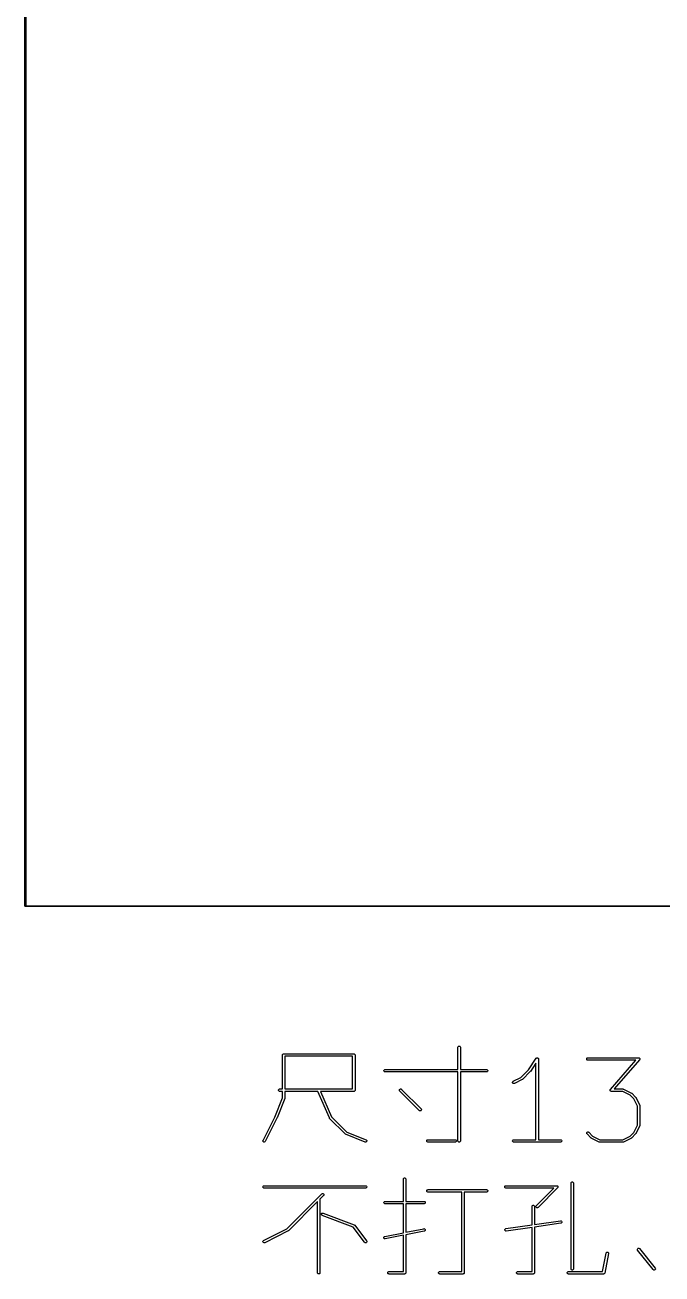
# Model space of a CAD drawing. Extents: x 24 to 204, y -176 to -24.
# Drawn here: x 24 to 62.9, y -176.5 to -100.2 of the extents above; entities that cross this region are included whole.
import ezdxf

# ---------------------------------------------------------------- set-up
doc = ezdxf.new("R2010")
doc.units = 0
doc.layers.add('BLACK', color=7, linetype='CONTINUOUS')

msp = doc.modelspace()

# ---------------------------------------------------------------- linework, layer by layer
at = {"layer": 'BLACK', "linetype": 'CONTINUOUS'}
for p, q in [((23.975, -154), (23.975, -24)), ((24.025, -24.025), (24.025, -153.975)), ((23.976903, -154.009567), (23.975, -154)), ((24.025, -153.975), (203.975, -153.975)), ((23.990433, -154.023097), (23.976903, -154.009567)), ((24, -154.025), (23.990433, -154.023097)), ((204, -154.025), (24, -154.025)), ((39.69035, -163.09248), (39.691791, -163.077848)), ((39.69035, -165.160337), (39.69035, -163.09248)), ((39.691791, -163.077848), (39.70299, -163.050812)), ((39.70299, -163.050812), (39.723682, -163.03012)), ((39.723682, -163.03012), (39.750718, -163.018921)), ((39.750718, -163.018921), (39.76535, -163.01748)), ((39.76535, -163.01748), (44.051064, -163.01748)), ((44.051064, -163.01748), (44.065696, -163.018921)), ((44.065696, -163.018921), (44.092732, -163.03012)), ((44.092732, -163.03012), (44.113424, -163.050812)), ((44.113424, -163.050812), (44.124623, -163.077848)), ((44.124623, -163.077848), (44.126064, -163.09248)), ((44.126064, -163.09248), (44.126064, -165.235337)), ((50.404636, -162.616289), (50.406077, -162.601657)), ((50.404636, -163.96986), (50.404636, -162.616289)), ((50.406077, -162.601657), (50.417276, -162.574621)), ((50.417276, -162.574621), (50.437968, -162.553929)), ((50.437968, -162.553929), (50.465004, -162.54273)), ((50.465004, -162.54273), (50.494268, -162.54273)), ((50.494268, -162.54273), (50.521304, -162.553929)), ((50.521304, -162.553929), (50.541996, -162.574621)), ((50.541996, -162.574621), (50.553195, -162.601657)), ((50.553195, -162.601657), (50.554636, -162.616289)), ((50.554636, -162.616289), (50.554636, -163.96986)), ((43.976064, -163.16748), (39.84035, -163.16748)), ((39.84035, -163.16748), (39.84035, -165.160337)), ((43.976064, -165.160337), (43.976064, -163.16748)), ((54.707063, -163.997079), (55.179136, -163.288973)), ((55.16654, -163.578283), (54.827753, -164.086463)), ((55.16654, -168.255575), (55.16654, -163.578283)), ((55.179136, -163.288973), (55.179169, -163.288931)), ((55.179169, -163.288931), (55.17918, -163.288907)), ((55.17918, -163.288907), (55.179235, -163.288851)), ((55.179235, -163.288851), (55.188451, -163.277597)), ((55.188451, -163.277597), (55.194623, -163.273463)), ((55.194623, -163.273463), (55.199872, -163.268215)), ((55.199872, -163.268215), (55.206661, -163.265402)), ((55.206661, -163.265402), (55.212767, -163.261314)), ((55.212767, -163.261314), (55.220047, -163.259857)), ((55.220047, -163.259857), (55.226908, -163.257016)), ((55.226908, -163.257016), (55.234256, -163.257016)), ((55.234256, -163.257016), (55.241461, -163.255575)), ((55.241461, -163.255575), (55.248745, -163.257016)), ((55.248745, -163.257016), (55.256172, -163.257016)), ((55.256172, -163.257016), (55.26296, -163.259828)), ((55.26296, -163.259828), (55.270169, -163.261254)), ((55.270169, -163.261254), (55.276347, -163.265373)), ((55.276347, -163.265373), (55.283208, -163.268215)), ((55.283208, -163.268215), (55.288403, -163.27341)), ((55.288403, -163.27341), (55.294518, -163.277487)), ((55.294518, -163.277487), (55.298649, -163.283656)), ((55.298649, -163.283656), (55.3039, -163.288907)), ((55.3039, -163.288907), (55.306712, -163.295696)), ((55.306712, -163.295696), (55.310801, -163.301802)), ((55.310801, -163.301802), (55.312257, -163.309082)), ((55.312257, -163.309082), (55.315099, -163.315943)), ((55.315099, -163.315943), (55.316524, -163.330421)), ((55.316524, -163.330421), (55.31654, -163.330497)), ((55.31654, -163.330497), (55.316534, -163.330522)), ((55.316534, -163.330522), (55.31654, -163.330575)), ((55.31654, -163.330575), (55.31654, -168.255575)), ((58.263219, -163.315943), (58.274418, -163.288907)), ((58.263219, -163.345207), (58.263219, -163.315943)), ((58.274418, -163.372243), (58.263219, -163.345207)), ((58.274418, -163.288907), (58.29511, -163.268215)), ((58.29511, -163.392935), (58.274418, -163.372243)), ((58.29511, -163.268215), (58.322146, -163.257016)), ((58.322146, -163.404134), (58.29511, -163.392935)), ((58.322146, -163.257016), (58.336778, -163.255575)), ((58.336778, -163.405575), (58.322146, -163.404134)), ((58.336778, -163.255575), (61.432016, -163.255575)), ((61.266734, -163.405575), (58.336778, -163.405575)), ((59.708907, -165.185949), (61.266734, -163.405575)), ((61.488459, -163.379963), (59.930632, -165.160337)), ((61.432016, -163.255575), (61.439754, -163.256337)), ((61.439754, -163.256337), (61.441722, -163.256206)), ((61.441722, -163.256206), (61.443077, -163.256664)), ((61.443077, -163.256664), (61.446648, -163.257016)), ((61.446648, -163.257016), (61.457905, -163.261679)), ((61.457905, -163.261679), (61.469443, -163.265581)), ((61.469443, -163.265581), (61.471347, -163.267246)), ((61.471347, -163.267246), (61.473684, -163.268215)), ((61.473684, -163.268215), (61.482294, -163.276825)), ((61.482294, -163.276825), (61.491467, -163.284851)), ((61.49298, -163.373638), (61.488459, -163.379963)), ((61.491467, -163.284851), (61.492589, -163.28712)), ((61.492589, -163.28712), (61.494376, -163.288907)), ((61.494376, -163.372243), (61.49298, -163.373638)), ((61.494376, -163.288907), (61.499036, -163.300157)), ((61.494924, -163.370919), (61.494376, -163.372243)), ((61.49701, -163.368002), (61.494924, -163.370919)), ((61.500911, -163.356464), (61.49701, -163.368002)), ((61.499036, -163.300157), (61.504439, -163.311083)), ((61.505575, -163.345207), (61.500911, -163.356464)), ((61.504439, -163.311083), (61.504607, -163.313606)), ((61.504607, -163.313606), (61.505575, -163.315943)), ((61.505575, -163.315943), (61.505575, -163.328127)), ((61.505575, -163.328127), (61.506385, -163.340281)), ((61.506385, -163.340281), (61.505575, -163.342676)), ((61.505575, -163.342676), (61.505575, -163.345207)), ((45.882267, -164.030228), (45.893466, -164.003192)), ((45.882267, -164.059492), (45.882267, -164.030228)), ((45.893466, -164.086528), (45.882267, -164.059492)), ((45.893466, -164.003192), (45.914158, -163.9825)), ((45.914158, -164.10722), (45.893466, -164.086528)), ((45.914158, -163.9825), (45.941194, -163.971301)), ((45.941194, -164.118419), (45.914158, -164.10722)), ((45.941194, -163.971301), (45.955826, -163.96986)), ((45.955826, -164.11986), (45.941194, -164.118419)), ((45.955826, -163.96986), (50.404636, -163.96986)), ((50.404636, -164.11986), (45.955826, -164.11986)), ((50.404636, -168.330575), (50.404636, -164.11986)), ((50.554636, -163.96986), (52.146302, -163.96986)), ((52.146302, -164.11986), (50.554636, -164.11986)), ((50.554636, -164.11986), (50.554636, -168.330575)), ((52.146302, -163.96986), (52.160934, -163.971301)), ((52.160934, -164.118419), (52.146302, -164.11986)), ((52.160934, -163.971301), (52.18797, -163.9825)), ((52.18797, -164.10722), (52.160934, -164.118419)), ((52.18797, -163.9825), (52.208662, -164.003192)), ((52.208662, -164.086528), (52.18797, -164.10722)), ((52.208662, -164.003192), (52.219861, -164.030228)), ((52.219861, -164.059492), (52.208662, -164.086528)), ((52.219861, -164.030228), (52.219861, -164.059492)), ((53.779427, -164.692064), (54.244731, -164.459411)), ((54.3227, -164.588133), (53.846509, -164.826228)), ((54.244731, -164.459411), (54.707063, -163.997079)), ((54.328997, -164.584168), (54.3227, -164.588133)), ((54.330827, -164.583411), (54.328997, -164.584168)), ((54.332886, -164.58172), (54.330827, -164.583411)), ((54.335142, -164.580301), (54.332886, -164.58172)), ((54.336439, -164.578804), (54.335142, -164.580301)), ((54.342192, -164.574084), (54.336439, -164.578804)), ((54.818382, -164.097893), (54.342192, -164.574084)), ((54.818415, -164.097852), (54.818382, -164.097893)), ((54.818437, -164.097838), (54.818415, -164.097852)), ((54.82322, -164.091996), (54.818437, -164.097838)), ((54.827709, -164.086528), (54.82322, -164.091996)), ((54.827718, -164.086505), (54.827709, -164.086528)), ((54.827753, -164.086463), (54.827718, -164.086505)), ((39.453696, -165.220705), (39.464895, -165.193669)), ((39.453696, -165.249969), (39.453696, -165.220705)), ((39.464895, -165.277005), (39.453696, -165.249969)), ((39.464895, -165.193669), (39.485587, -165.172977)), ((39.485587, -165.297697), (39.464895, -165.277005)), ((39.485587, -165.172977), (39.512623, -165.161778)), ((39.512623, -165.308896), (39.485587, -165.297697)), ((39.512623, -165.161778), (39.527255, -165.160337)), ((39.527255, -165.310337), (39.512623, -165.308896)), ((39.527255, -165.160337), (39.69035, -165.160337)), ((39.69035, -165.310337), (39.527255, -165.310337)), ((39.69035, -165.697082), (39.69035, -165.310337)), ((39.84035, -165.160337), (43.976064, -165.160337)), ((41.858752, -165.310337), (39.84035, -165.310337)), ((39.84035, -165.310337), (39.84035, -165.711527)), ((42.553557, -166.931547), (41.858752, -165.310337)), ((44.051064, -165.310337), (42.021948, -165.310337)), ((42.021948, -165.310337), (42.685739, -166.859183)), ((44.065696, -165.308896), (44.051064, -165.310337)), ((44.092732, -165.297697), (44.065696, -165.308896)), ((44.113424, -165.277005), (44.092732, -165.297697)), ((44.124623, -165.249969), (44.113424, -165.277005)), ((44.126064, -165.235337), (44.124623, -165.249968)), ((44.124623, -165.249968), (44.124623, -165.249969)), ((46.834648, -165.220706), (46.845847, -165.193669)), ((46.834648, -165.249968), (46.834648, -165.220706)), ((46.845847, -165.277005), (46.834648, -165.249968)), ((46.845847, -165.193669), (46.866539, -165.172977)), ((46.855174, -165.28837), (46.845847, -165.277005)), ((48.04565, -166.478846), (46.855174, -165.28837)), ((46.866539, -165.172977), (46.893576, -165.161778)), ((46.893576, -165.161778), (46.922838, -165.161778)), ((46.922838, -165.161778), (46.949875, -165.172977)), ((46.949875, -165.172977), (46.96124, -165.182304)), ((46.96124, -165.182304), (48.151716, -166.37278)), ((53.738557, -164.749765), (53.747811, -164.722004)), ((53.740631, -164.778955), (53.738557, -164.749765)), ((53.753718, -164.80513), (53.740631, -164.778955)), ((53.747811, -164.722004), (53.766984, -164.699896)), ((53.775826, -164.824303), (53.753718, -164.80513)), ((53.766984, -164.699896), (53.779427, -164.692064)), ((53.803587, -164.833557), (53.775826, -164.824303)), ((53.832777, -164.831483), (53.803587, -164.833557)), ((53.846509, -164.826228), (53.832777, -164.831483)), ((59.690981, -165.225631), (59.691791, -165.223235)), ((59.691791, -165.237784), (59.690981, -165.225631)), ((59.691791, -165.220705), (59.696454, -165.209447)), ((59.691791, -165.223235), (59.691791, -165.220705)), ((59.691791, -165.249969), (59.691791, -165.237784)), ((59.692758, -165.252305), (59.691791, -165.249969)), ((59.692927, -165.254829), (59.692758, -165.252305)), ((59.698329, -165.265754), (59.692927, -165.254829)), ((59.696454, -165.209447), (59.700356, -165.19791)), ((59.70299, -165.277005), (59.698329, -165.265754)), ((59.700356, -165.19791), (59.702441, -165.194992)), ((59.702441, -165.194992), (59.70299, -165.193669)), ((59.70299, -165.193669), (59.704385, -165.192273)), ((59.704776, -165.278791), (59.70299, -165.277005)), ((59.704385, -165.192273), (59.708907, -165.185949)), ((59.705899, -165.281061), (59.704776, -165.278791)), ((59.715071, -165.289086), (59.705899, -165.281061)), ((59.723682, -165.297697), (59.715071, -165.289086)), ((59.726018, -165.298665), (59.723682, -165.297697)), ((59.727923, -165.300331), (59.726018, -165.298665)), ((59.73946, -165.304232), (59.727923, -165.300331)), ((59.750718, -165.308896), (59.73946, -165.304232)), ((59.754288, -165.309247), (59.750718, -165.308896)), ((59.755644, -165.309706), (59.754288, -165.309247)), ((59.757611, -165.309574), (59.755644, -165.309706)), ((59.76535, -165.310337), (59.757611, -165.309574)), ((60.46193, -165.310337), (59.76535, -165.310337)), ((59.930632, -165.160337), (60.479635, -165.160337)), ((60.911399, -165.535071), (60.46193, -165.310337)), ((60.479635, -165.160337), (60.494267, -165.161778)), ((60.494267, -165.161778), (60.496756, -165.162809)), ((60.496756, -165.162809), (60.499444, -165.163)), ((60.499444, -165.163), (60.513176, -165.168255)), ((60.513176, -165.168255), (60.989367, -165.40635)), ((60.989367, -165.40635), (60.995664, -165.410314)), ((60.995664, -165.410314), (60.997494, -165.411072)), ((60.997494, -165.411072), (60.999553, -165.412762)), ((60.999553, -165.412762), (61.001809, -165.414182)), ((61.001809, -165.414182), (61.003106, -165.415678)), ((61.003106, -165.415678), (61.008859, -165.420399)), ((61.008859, -165.420399), (61.246954, -165.658494)), ((39.220681, -166.871254), (39.69035, -165.697082)), ((39.834986, -165.739381), (39.358796, -166.929857)), ((39.838616, -165.726865), (39.834986, -165.739381)), ((39.838909, -165.726159), (39.838616, -165.726865)), ((39.838954, -165.7257), (39.838909, -165.726159)), ((39.839082, -165.72526), (39.838954, -165.7257)), ((39.84035, -165.711527), (39.839072, -165.724496)), ((39.839072, -165.724496), (39.839082, -165.72526)), ((61.132281, -165.755953), (60.911399, -165.535071)), ((61.357016, -166.205422), (61.132281, -165.755953)), ((61.246954, -165.658494), (61.251672, -165.664243)), ((61.251672, -165.664243), (61.253171, -165.665543)), ((61.253171, -165.665543), (61.254592, -165.667802)), ((61.254592, -165.667802), (61.256281, -165.669859)), ((61.256281, -165.669859), (61.257038, -165.671686)), ((61.257038, -165.671686), (61.261003, -165.677986)), ((61.261003, -165.677986), (61.499098, -166.154177)), ((61.499098, -166.154177), (61.504353, -166.167908)), ((61.504353, -166.167908), (61.504544, -166.170597)), ((61.504544, -166.170597), (61.505575, -166.173086)), ((61.505575, -166.173086), (61.507016, -166.187718)), ((61.507016, -166.187718), (61.507016, -167.378194)), ((38.507792, -168.297034), (39.220681, -166.871254)), ((39.356242, -166.935544), (38.641956, -168.364116)), ((39.357357, -166.932629), (39.356242, -166.935544)), ((39.358796, -166.929857), (39.357357, -166.932629)), ((42.559839, -166.942962), (42.553557, -166.931547)), ((42.560133, -166.943671), (42.559839, -166.942962)), ((42.560425, -166.944027), (42.560133, -166.943671)), ((42.560646, -166.944428), (42.560425, -166.944027)), ((42.561189, -166.944958), (42.560646, -166.944428)), ((42.56946, -166.955036), (42.561189, -166.944958)), ((43.521841, -167.907417), (42.56946, -166.955036)), ((42.685739, -166.859183), (43.617021, -167.790465)), ((48.057015, -166.488173), (48.04565, -166.478846)), ((48.084051, -166.499372), (48.057015, -166.488173)), ((48.113314, -166.499372), (48.084051, -166.499372)), ((48.14035, -166.488173), (48.113314, -166.499372)), ((48.161043, -166.46748), (48.14035, -166.488173)), ((48.151716, -166.37278), (48.161043, -166.384145)), ((48.161043, -166.384145), (48.172242, -166.411181)), ((48.172242, -166.440444), (48.161043, -166.46748)), ((48.172242, -166.411181), (48.172242, -166.440444)), ((61.357016, -167.360489), (61.357016, -166.205422)), ((61.132281, -167.809957), (61.357016, -167.360489)), ((61.499098, -167.411735), (61.261003, -167.887925)), ((61.504353, -167.398003), (61.499098, -167.411735)), ((61.504543, -167.395315), (61.504353, -167.398003)), ((61.505575, -167.392826), (61.504543, -167.395315)), ((61.507016, -167.378194), (61.505575, -167.392826)), ((38.500463, -168.339956), (38.502537, -168.310766)), ((38.509717, -168.367717), (38.500463, -168.339956)), ((38.502537, -168.310766), (38.507792, -168.297034)), ((38.52889, -168.389825), (38.509717, -168.367717)), ((38.555065, -168.402912), (38.52889, -168.389825)), ((38.584255, -168.404986), (38.555065, -168.402912)), ((38.612016, -168.395732), (38.584255, -168.404986)), ((38.634124, -168.376559), (38.612016, -168.395732)), ((38.641956, -168.364116), (38.634124, -168.376559)), ((43.533206, -167.916744), (43.521841, -167.907417)), ((43.533634, -167.916921), (43.533206, -167.916744)), ((43.533969, -167.917248), (43.533634, -167.916921)), ((43.54702, -167.92402), (43.533969, -167.917248)), ((44.737496, -168.400211), (43.54702, -167.92402)), ((43.617021, -167.790465), (44.793204, -168.260939)), ((44.751616, -168.404307), (44.737496, -168.400211)), ((44.780878, -168.40395), (44.751616, -168.404307)), ((44.807775, -168.392423), (44.780878, -168.40395)), ((44.793204, -168.260939), (44.806255, -168.267711)), ((44.806255, -168.267711), (44.827198, -168.28815)), ((44.828214, -168.37148), (44.807775, -168.392423)), ((44.827198, -168.28815), (44.838725, -168.315047)), ((44.839082, -168.344309), (44.828214, -168.37148)), ((44.838725, -168.315047), (44.839082, -168.344309)), ((48.501315, -168.315943), (48.512514, -168.288907)), ((48.501315, -168.345207), (48.501315, -168.315943)), ((48.512514, -168.372243), (48.501315, -168.345207)), ((48.512514, -168.288907), (48.533206, -168.268215)), ((48.533206, -168.392935), (48.512514, -168.372243)), ((48.533206, -168.268215), (48.560242, -168.257016)), ((48.560242, -168.404134), (48.533206, -168.392935)), ((48.560242, -168.257016), (48.574874, -168.255575)), ((48.574874, -168.405575), (48.560242, -168.404134)), ((48.574874, -168.255575), (50.24154, -168.255575)), ((50.24154, -168.405575), (48.574874, -168.405575)), ((50.24154, -168.255575), (50.256172, -168.257016)), ((50.256172, -168.404134), (50.24154, -168.405575)), ((50.256172, -168.257016), (50.283208, -168.268215)), ((50.283208, -168.392935), (50.256172, -168.404134)), ((50.283208, -168.268215), (50.3039, -168.288907)), ((50.3039, -168.372243), (50.283208, -168.392935)), ((50.3039, -168.288907), (50.315099, -168.315943)), ((50.315099, -168.345207), (50.3039, -168.372243)), ((50.315099, -168.315943), (50.315099, -168.345207)), ((50.406077, -168.345207), (50.404636, -168.330575)), ((50.417276, -168.372243), (50.406077, -168.345207)), ((50.437968, -168.392935), (50.417276, -168.372243)), ((50.465004, -168.404134), (50.437968, -168.392935)), ((50.494268, -168.404134), (50.465004, -168.404134)), ((50.521304, -168.392935), (50.494268, -168.404134)), ((50.541996, -168.372243), (50.521304, -168.392935)), ((50.553195, -168.345207), (50.541996, -168.372243)), ((50.554636, -168.330575), (50.553195, -168.345207)), ((53.739409, -168.315943), (53.750608, -168.288907)), ((53.739409, -168.345207), (53.739409, -168.315943)), ((53.750608, -168.372243), (53.739409, -168.345207)), ((53.750608, -168.288907), (53.7713, -168.268215)), ((53.7713, -168.392935), (53.750608, -168.372243)), ((53.7713, -168.268215), (53.798336, -168.257016)), ((53.798336, -168.404134), (53.7713, -168.392935)), ((53.798336, -168.257016), (53.812968, -168.255575)), ((53.812968, -168.405575), (53.798336, -168.404134)), ((53.812968, -168.255575), (55.16654, -168.255575)), ((56.670111, -168.405575), (53.812968, -168.405575)), ((55.31654, -168.255575), (56.670111, -168.255575)), ((56.670111, -168.255575), (56.684743, -168.257016)), ((56.684743, -168.404134), (56.670111, -168.405575)), ((56.684743, -168.257016), (56.711779, -168.268215)), ((56.711779, -168.392935), (56.684743, -168.404134)), ((56.711779, -168.268215), (56.732471, -168.288907)), ((56.732471, -168.372243), (56.711779, -168.392935)), ((56.732471, -168.288907), (56.74367, -168.315943)), ((56.74367, -168.345207), (56.732471, -168.372243)), ((56.74367, -168.315943), (56.74367, -168.345207)), ((58.263219, -167.839752), (58.274418, -167.812716)), ((58.263219, -167.869015), (58.263219, -167.839752)), ((58.274417, -167.896052), (58.263219, -167.869015)), ((58.283745, -167.907417), (58.274417, -167.896052)), ((58.274418, -167.812716), (58.29511, -167.792023)), ((58.52184, -168.145513), (58.283745, -167.907417)), ((58.29511, -167.792023), (58.322147, -167.780825)), ((58.322147, -167.780825), (58.35141, -167.780825)), ((58.35141, -167.780825), (58.378446, -167.792024)), ((58.378446, -167.792024), (58.389811, -167.801351)), ((58.389811, -167.801351), (58.6193, -168.030841)), ((58.527589, -168.150231), (58.52184, -168.145513)), ((58.528889, -168.15173), (58.527589, -168.150231)), ((58.531148, -168.153151), (58.528889, -168.15173)), ((58.533205, -168.15484), (58.531148, -168.153151)), ((58.535032, -168.155597), (58.533205, -168.15484)), ((58.541332, -168.159562), (58.535032, -168.155597)), ((59.017523, -168.397657), (58.541332, -168.159562)), ((58.6193, -168.030841), (59.068769, -168.255575)), ((59.031254, -168.402912), (59.017523, -168.397657)), ((59.033943, -168.403103), (59.031254, -168.402912)), ((59.036432, -168.404134), (59.033943, -168.403103)), ((59.051064, -168.405575), (59.036432, -168.404134)), ((60.479635, -168.405575), (59.051064, -168.405575)), ((59.068769, -168.255575), (60.46193, -168.255575)), ((60.46193, -168.255575), (60.911398, -168.030841)), ((60.494267, -168.404134), (60.479635, -168.405575)), ((60.496756, -168.403102), (60.494267, -168.404134)), ((60.499444, -168.402912), (60.496756, -168.403102)), ((60.513176, -168.397657), (60.499444, -168.402912)), ((60.989367, -168.159562), (60.513176, -168.397657)), ((60.911398, -168.030841), (61.132281, -167.809957)), ((60.995664, -168.155597), (60.989367, -168.159562)), ((60.997494, -168.15484), (60.995664, -168.155597)), ((60.999553, -168.153149), (60.997494, -168.15484)), ((61.001809, -168.15173), (60.999553, -168.153149)), ((61.003106, -168.150233), (61.001809, -168.15173)), ((61.008859, -168.145513), (61.003106, -168.150233)), ((61.246954, -167.907417), (61.008859, -168.145513)), ((61.251672, -167.901667), (61.246954, -167.907417)), ((61.253171, -167.900368), (61.251672, -167.901667)), ((61.254592, -167.898109), (61.253171, -167.900368)), ((61.256282, -167.896051), (61.254592, -167.898109)), ((61.257039, -167.894221), (61.256282, -167.896051)), ((61.261003, -167.887925), (61.257039, -167.894221)), ((47.071302, -170.666009), (47.072743, -170.651377)), ((47.071302, -172.01958), (47.071302, -170.666009)), ((47.072743, -170.651377), (47.083942, -170.624341)), ((47.083942, -170.624341), (47.104634, -170.603649)), ((47.104634, -170.603649), (47.13167, -170.59245)), ((47.13167, -170.59245), (47.160934, -170.59245)), ((47.160934, -170.59245), (47.18797, -170.603649)), ((47.18797, -170.603649), (47.208662, -170.624341)), ((47.208662, -170.624341), (47.219861, -170.651377)), ((47.219861, -170.651377), (47.221302, -170.666009)), ((47.221302, -170.666009), (47.221302, -172.01958)), ((38.501315, -171.127568), (38.512514, -171.100532)), ((38.501315, -171.156832), (38.501315, -171.127568)), ((38.512514, -171.183868), (38.501315, -171.156832)), ((38.512514, -171.100532), (38.533206, -171.07984)), ((38.533206, -171.20456), (38.512514, -171.183868)), ((38.533206, -171.07984), (38.560242, -171.068641)), ((38.560242, -171.215759), (38.533206, -171.20456)), ((38.560242, -171.068641), (38.574874, -171.0672)), ((38.574874, -171.2172), (38.560242, -171.215759)), ((38.574874, -171.0672), (44.76535, -171.0672)), ((44.76535, -171.2172), (38.574874, -171.2172)), ((44.76535, -171.0672), (44.779982, -171.068641)), ((44.779982, -171.215759), (44.76535, -171.2172)), ((44.779982, -171.068641), (44.807018, -171.07984)), ((44.807018, -171.20456), (44.779982, -171.215759)), ((44.807018, -171.07984), (44.82771, -171.100532)), ((44.82771, -171.183868), (44.807018, -171.20456)), ((44.82771, -171.100532), (44.838909, -171.127568)), ((44.838909, -171.156832), (44.82771, -171.183868)), ((44.838909, -171.127568), (44.838909, -171.156832)), ((48.501315, -171.365663), (48.512514, -171.338627)), ((48.501315, -171.394927), (48.501315, -171.365663)), ((48.512514, -171.421963), (48.501315, -171.394927)), ((48.512514, -171.338627), (48.533206, -171.317935)), ((48.533206, -171.442655), (48.512514, -171.421963)), ((48.533206, -171.317935), (48.560242, -171.306736)), ((48.560242, -171.453854), (48.533206, -171.442655)), ((48.560242, -171.306736), (48.574874, -171.305295)), ((48.574874, -171.455295), (48.560242, -171.453854)), ((48.574874, -171.305295), (52.146302, -171.305295)), ((50.642731, -171.455295), (48.574874, -171.455295)), ((50.642731, -176.305295), (50.642731, -171.455295)), ((52.146302, -171.455295), (50.792731, -171.455295)), ((50.792731, -171.455295), (50.792731, -176.380295)), ((52.146302, -171.305295), (52.160934, -171.306736)), ((52.160934, -171.453854), (52.146302, -171.455295)), ((52.160934, -171.306736), (52.18797, -171.317935)), ((52.18797, -171.442655), (52.160934, -171.453854)), ((52.18797, -171.317935), (52.208662, -171.338627)), ((52.208662, -171.421963), (52.18797, -171.442655)), ((52.208662, -171.338627), (52.219861, -171.365663)), ((52.219861, -171.394927), (52.208662, -171.421963)), ((52.219861, -171.365663), (52.219861, -171.394927)), ((53.263219, -171.127568), (53.274418, -171.100532)), ((53.263219, -171.156832), (53.263219, -171.127568)), ((53.274418, -171.183868), (53.263219, -171.156832)), ((53.274418, -171.100532), (53.29511, -171.07984)), ((53.29511, -171.20456), (53.274418, -171.183868)), ((53.29511, -171.07984), (53.322146, -171.068641)), ((53.322146, -171.215759), (53.29511, -171.20456)), ((53.322146, -171.068641), (53.336778, -171.0672)), ((53.336778, -171.2172), (53.322146, -171.215759)), ((53.336778, -171.0672), (56.432016, -171.0672)), ((56.25095, -171.2172), (53.336778, -171.2172)), ((55.188507, -172.279643), (56.25095, -171.2172)), ((56.485049, -171.195233), (55.294573, -172.385709)), ((56.432016, -171.0672), (56.446648, -171.068641)), ((56.446648, -171.068641), (56.473684, -171.07984)), ((56.473684, -171.07984), (56.494376, -171.100532)), ((56.494376, -171.183868), (56.485049, -171.195233)), ((56.494376, -171.100532), (56.505204, -171.126672)), ((56.505575, -171.156832), (56.494376, -171.183868)), ((56.505204, -171.126672), (56.505575, -171.127569)), ((56.505575, -171.127569), (56.505575, -171.156832)), ((57.309397, -170.904104), (57.310838, -170.889472)), ((57.309397, -176.1422), (57.309397, -170.904104)), ((57.310838, -170.889472), (57.322037, -170.862436)), ((57.322037, -170.862436), (57.342729, -170.841744)), ((57.342729, -170.841744), (57.369765, -170.830545)), ((57.369765, -170.830545), (57.399029, -170.830545)), ((57.399029, -170.830545), (57.426065, -170.841744)), ((57.426065, -170.841744), (57.446757, -170.862436)), ((57.446757, -170.862436), (57.457956, -170.889472)), ((57.457956, -170.889472), (57.459397, -170.904104)), ((57.459397, -170.904104), (57.459397, -176.1422)), ((39.959018, -173.699608), (42.09327, -171.565357)), ((41.833207, -172.037551), (40.056478, -173.81428)), ((41.833207, -176.380295), (41.833207, -172.037551)), ((42.199336, -171.671423), (41.983207, -171.887551)), ((41.983207, -171.887551), (41.983207, -176.380295)), ((42.09327, -171.565357), (42.104635, -171.55603)), ((42.104635, -171.55603), (42.131671, -171.544831)), ((42.131671, -171.544831), (42.160934, -171.544831)), ((42.160934, -171.544831), (42.187971, -171.55603)), ((42.187971, -171.55603), (42.208663, -171.576722)), ((42.208663, -171.660058), (42.199336, -171.671423)), ((42.208663, -171.576722), (42.219862, -171.603759)), ((42.219862, -171.633022), (42.208663, -171.660058)), ((42.219862, -171.603759), (42.219862, -171.633022)), ((45.882267, -172.079948), (45.893466, -172.052912)), ((45.882267, -172.109212), (45.882267, -172.079948)), ((45.893466, -172.136248), (45.882267, -172.109212)), ((45.893466, -172.052912), (45.914158, -172.03222)), ((45.914158, -172.15694), (45.893466, -172.136248)), ((45.914158, -172.03222), (45.941194, -172.021021)), ((45.941194, -172.168139), (45.914158, -172.15694)), ((45.941194, -172.021021), (45.955826, -172.01958)), ((45.955826, -172.16958), (45.941194, -172.168139)), ((45.955826, -172.01958), (47.071302, -172.01958)), ((47.071302, -172.16958), (45.955826, -172.16958)), ((47.071302, -173.937857), (47.071302, -172.16958)), ((47.221302, -172.01958), (48.336778, -172.01958)), ((48.336778, -172.16958), (47.221302, -172.16958)), ((47.221302, -172.16958), (47.221302, -173.907857)), ((48.336778, -172.01958), (48.35141, -172.021021)), ((48.35141, -172.168139), (48.336778, -172.16958)), ((48.35141, -172.021021), (48.378446, -172.03222)), ((48.378446, -172.15694), (48.35141, -172.168139)), ((48.378446, -172.03222), (48.399138, -172.052912)), ((48.399138, -172.136248), (48.378446, -172.15694)), ((48.399138, -172.052912), (48.410337, -172.079948)), ((48.410337, -172.109212), (48.399138, -172.136248)), ((48.410337, -172.079948), (48.410337, -172.109212)), ((54.929886, -172.318044), (54.941085, -172.291008)), ((54.941085, -172.291008), (54.961777, -172.270316)), ((54.961777, -172.270316), (54.988813, -172.259117)), ((54.988813, -172.259117), (55.018077, -172.259117)), ((55.018077, -172.259117), (55.045113, -172.270316)), ((55.045113, -172.270316), (55.065805, -172.291008)), ((55.065805, -172.291008), (55.077004, -172.318044)), ((55.167981, -172.318045), (55.17918, -172.291008)), ((55.17918, -172.291008), (55.188507, -172.279643)), ((42.07229, -172.796738), (42.082565, -172.769337)), ((42.073283, -172.825985), (42.07229, -172.796738)), ((42.085392, -172.852625), (42.073283, -172.825985)), ((42.082565, -172.769337), (42.102544, -172.747955)), ((42.106774, -172.872604), (42.085392, -172.852625)), ((42.102544, -172.747955), (42.129184, -172.735846)), ((42.119969, -172.879091), (42.106774, -172.872604)), ((44.004212, -173.585682), (42.119969, -172.879091)), ((42.129184, -172.735846), (42.158431, -172.734853)), ((42.158431, -172.734853), (42.172637, -172.738641)), ((42.172637, -172.738641), (44.077398, -173.452927)), ((54.928445, -172.332676), (54.929886, -172.318044)), ((54.928445, -173.458104), (54.928445, -172.332676)), ((55.077004, -172.318044), (55.078445, -172.332676)), ((55.078445, -172.332676), (55.078445, -173.436676)), ((55.167981, -172.347307), (55.167981, -172.318045)), ((55.17918, -172.374344), (55.167981, -172.347307)), ((55.199872, -172.395036), (55.17918, -172.374344)), ((55.226909, -172.406235), (55.199872, -172.395036)), ((55.256171, -172.406235), (55.226909, -172.406235)), ((55.283208, -172.395036), (55.256171, -172.406235)), ((55.294573, -172.385709), (55.283208, -172.395036)), ((38.541333, -174.408451), (39.959018, -173.699608)), ((40.043285, -173.824364), (40.036986, -173.828329)), ((40.045113, -173.823607), (40.043285, -173.824364)), ((40.047169, -173.821918), (40.045113, -173.823607)), ((40.049429, -173.820497), (40.047169, -173.821918)), ((40.050728, -173.818998), (40.049429, -173.820497)), ((40.056478, -173.81428), (40.050728, -173.818998)), ((44.70535, -174.520533), (44.004212, -173.585682)), ((44.077398, -173.452927), (44.090593, -173.459414)), ((44.090593, -173.459414), (44.095434, -173.463937)), ((44.095434, -173.463937), (44.101132, -173.467311)), ((44.101132, -173.467311), (44.111064, -173.478152)), ((44.111064, -173.478152), (44.82535, -174.430533)), ((47.221302, -173.907857), (48.322069, -173.687704)), ((48.322069, -173.687704), (48.336699, -173.686247)), ((48.336699, -173.686247), (48.365407, -173.691926)), ((48.365407, -173.691926), (48.389755, -173.708158)), ((48.389866, -173.814224), (48.365552, -173.830508)), ((48.389755, -173.708158), (48.406039, -173.732473)), ((48.406099, -173.789876), (48.389866, -173.814224)), ((48.406039, -173.732473), (48.411778, -173.761169)), ((48.411778, -173.761169), (48.406099, -173.789876)), ((53.261889, -173.757165), (53.269152, -173.728817)), ((53.266028, -173.786135), (53.261889, -173.757165)), ((53.280937, -173.811315), (53.266028, -173.786135)), ((53.269152, -173.728817), (53.28671, -173.705406)), ((53.304348, -173.828873), (53.280937, -173.811315)), ((53.28671, -173.705406), (53.31189, -173.690497)), ((53.31189, -173.690497), (53.326171, -173.687001)), ((53.326171, -173.687001), (54.928445, -173.458104)), ((54.928445, -173.609627), (53.347385, -173.835493)), ((54.928445, -176.305295), (54.928445, -173.609627)), ((55.078445, -173.436676), (56.659505, -173.210811)), ((56.680718, -173.359303), (55.078445, -173.588198)), ((55.078445, -173.588198), (55.078445, -176.380295)), ((56.659505, -173.210811), (56.674193, -173.210168)), ((56.674193, -173.210168), (56.702541, -173.217431)), ((56.694999, -173.355807), (56.680718, -173.359303)), ((56.720179, -173.340897), (56.694999, -173.355807)), ((56.702541, -173.217431), (56.725952, -173.234989)), ((56.737737, -173.317487), (56.720179, -173.340897)), ((56.725952, -173.234989), (56.740862, -173.260169)), ((56.745, -173.289139), (56.737737, -173.317487)), ((56.740862, -173.260169), (56.745, -173.289139)), ((38.500463, -174.466152), (38.509717, -174.438391)), ((38.502537, -174.495342), (38.500463, -174.466152)), ((38.515624, -174.521517), (38.502537, -174.495342)), ((38.509717, -174.438391), (38.52889, -174.416283)), ((38.537732, -174.54069), (38.515624, -174.521517)), ((38.52889, -174.416283), (38.541333, -174.408451)), ((38.565493, -174.549944), (38.537732, -174.54069)), ((38.594683, -174.54787), (38.565493, -174.549944)), ((38.608415, -174.542615), (38.594683, -174.54787)), ((40.036986, -173.828329), (38.608415, -174.542615)), ((44.715282, -174.531374), (44.70535, -174.520533)), ((44.740463, -174.546283), (44.715282, -174.531374)), ((44.769431, -174.550421), (44.740463, -174.546283)), ((44.79778, -174.543159), (44.769431, -174.550421)), ((44.821191, -174.525601), (44.79778, -174.543159)), ((44.8361, -174.50042), (44.821191, -174.525601)), ((44.82535, -174.430533), (44.832976, -174.443103)), ((44.832976, -174.443103), (44.840239, -174.471451)), ((44.840239, -174.471451), (44.8361, -174.50042)), ((45.880826, -174.237516), (45.886505, -174.208809)), ((45.886565, -174.266212), (45.880826, -174.237516)), ((45.886505, -174.208809), (45.902737, -174.184461)), ((45.902849, -174.290527), (45.886565, -174.266212)), ((45.902737, -174.184461), (45.927052, -174.168177)), ((45.927197, -174.306759), (45.902849, -174.290527)), ((45.927052, -174.168177), (45.941117, -174.163894)), ((45.955904, -174.312438), (45.927197, -174.306759)), ((45.941117, -174.163894), (47.071302, -173.937857)), ((45.970535, -174.310982), (45.955904, -174.312438)), ((47.071302, -174.090828), (45.970535, -174.310982)), ((47.071302, -176.305295), (47.071302, -174.090828)), ((48.351486, -173.834791), (47.221302, -174.060828)), ((47.221302, -174.060828), (47.221302, -176.380295)), ((48.365552, -173.830508), (48.351486, -173.834791)), ((53.332696, -173.836136), (53.304348, -173.828873)), ((53.347385, -173.835493), (53.332696, -173.836136)), ((59.227673, -176.305295), (59.45371, -175.17511)), ((59.600798, -175.204528), (59.362703, -176.395004)), ((59.45371, -175.17511), (59.457993, -175.161045)), ((59.457993, -175.161045), (59.474277, -175.13673)), ((59.474277, -175.13673), (59.498625, -175.120498)), ((59.498625, -175.120498), (59.527332, -175.114819)), ((59.527332, -175.114819), (59.556028, -175.120558)), ((59.556028, -175.120558), (59.580343, -175.136842)), ((59.580343, -175.136842), (59.596575, -175.16119)), ((59.596575, -175.16119), (59.602254, -175.189897)), ((59.602254, -175.189897), (59.600798, -175.204528)), ((61.357291, -174.958142), (61.360523, -174.929058)), ((61.365436, -174.986249), (61.357291, -174.958142)), ((61.360523, -174.929058), (61.374638, -174.903424)), ((61.373451, -174.998575), (61.365436, -174.986249)), ((62.325832, -176.189052), (61.373451, -174.998575)), ((61.374638, -174.903424), (61.39749, -174.885143)), ((61.39749, -174.885143), (61.425597, -174.876998)), ((61.425597, -174.876998), (61.454681, -174.88023)), ((61.454681, -174.88023), (61.480315, -174.894345)), ((61.480315, -174.894345), (61.490581, -174.904871)), ((61.490581, -174.904871), (62.442962, -176.095348)), ((62.442962, -176.095348), (62.450977, -176.107674)), ((62.450977, -176.107674), (62.459122, -176.135781)), ((41.834648, -176.394927), (41.833207, -176.380295)), ((41.845847, -176.421963), (41.834648, -176.394927)), ((41.866539, -176.442655), (41.845847, -176.421963)), ((41.893575, -176.453854), (41.866539, -176.442655)), ((41.922839, -176.453854), (41.893575, -176.453854)), ((41.949875, -176.442655), (41.922839, -176.453854)), ((41.970567, -176.421963), (41.949875, -176.442655)), ((41.981766, -176.394927), (41.970567, -176.421963)), ((41.983207, -176.380295), (41.981766, -176.394927)), ((46.120362, -176.365663), (46.131561, -176.338627)), ((46.120362, -176.394927), (46.120362, -176.365663)), ((46.131561, -176.421963), (46.120362, -176.394927)), ((46.131561, -176.338627), (46.152253, -176.317935)), ((46.152253, -176.442655), (46.131561, -176.421963)), ((46.152253, -176.317935), (46.179289, -176.306736)), ((46.179289, -176.453854), (46.152253, -176.442655)), ((46.179289, -176.306736), (46.193921, -176.305295)), ((46.193921, -176.455295), (46.179289, -176.453854)), ((46.193921, -176.305295), (47.071302, -176.305295)), ((47.146302, -176.455295), (46.193921, -176.455295)), ((47.160934, -176.453854), (47.146302, -176.455295)), ((47.18797, -176.442655), (47.160934, -176.453854)), ((47.208662, -176.421963), (47.18797, -176.442655)), ((47.219861, -176.394927), (47.208662, -176.421963)), ((47.221302, -176.380295), (47.219861, -176.394926)), ((47.219861, -176.394926), (47.219861, -176.394927)), ((49.2156, -176.365663), (49.226799, -176.338627)), ((49.2156, -176.394927), (49.2156, -176.365663)), ((49.226799, -176.421963), (49.2156, -176.394927)), ((49.226799, -176.338627), (49.247491, -176.317935)), ((49.247491, -176.442655), (49.226799, -176.421963)), ((49.247491, -176.317935), (49.274527, -176.306736)), ((49.274527, -176.453854), (49.247491, -176.442655)), ((49.274527, -176.306736), (49.289159, -176.305295)), ((49.289159, -176.455295), (49.274527, -176.453854)), ((49.289159, -176.305295), (50.642731, -176.305295)), ((50.717731, -176.455295), (49.289159, -176.455295)), ((50.732363, -176.453854), (50.717731, -176.455295)), ((50.759399, -176.442655), (50.732363, -176.453854)), ((50.780091, -176.421963), (50.759399, -176.442655)), ((50.79129, -176.394927), (50.780091, -176.421963)), ((50.792731, -176.380295), (50.79129, -176.394926)), ((50.79129, -176.394926), (50.79129, -176.394927)), ((53.977505, -176.365663), (53.988704, -176.338627)), ((53.977505, -176.394927), (53.977505, -176.365663)), ((53.988704, -176.421963), (53.977505, -176.394927)), ((53.988704, -176.338627), (54.009396, -176.317935)), ((54.009396, -176.442655), (53.988704, -176.421963)), ((54.009396, -176.317935), (54.036432, -176.306736)), ((54.036432, -176.453854), (54.009396, -176.442655)), ((54.036432, -176.306736), (54.051064, -176.305295)), ((54.051064, -176.455295), (54.036432, -176.453854)), ((54.051064, -176.305295), (54.928445, -176.305295)), ((55.003445, -176.455295), (54.051064, -176.455295)), ((55.018077, -176.453854), (55.003445, -176.455295)), ((55.045113, -176.442655), (55.018077, -176.453854)), ((55.065805, -176.421963), (55.045113, -176.442655)), ((55.077004, -176.394927), (55.065805, -176.421963)), ((55.078445, -176.380295), (55.077004, -176.394926)), ((55.077004, -176.394926), (55.077004, -176.394927)), ((57.072743, -176.365663), (57.083942, -176.338627)), ((57.072743, -176.394927), (57.072743, -176.365663)), ((57.083942, -176.421963), (57.072743, -176.394927)), ((57.083942, -176.338627), (57.104634, -176.317935)), ((57.104634, -176.442655), (57.083942, -176.421963)), ((57.104634, -176.317935), (57.13167, -176.306736)), ((57.13167, -176.453854), (57.104634, -176.442655)), ((57.13167, -176.306736), (57.146302, -176.305295)), ((57.146302, -176.455295), (57.13167, -176.453854)), ((57.146302, -176.305295), (59.227673, -176.305295)), ((59.289081, -176.455295), (57.146302, -176.455295)), ((57.310838, -176.156832), (57.309397, -176.1422)), ((57.322037, -176.183868), (57.310838, -176.156832)), ((57.342729, -176.20456), (57.322037, -176.183868)), ((57.369765, -176.215759), (57.342729, -176.20456)), ((57.399029, -176.215759), (57.369765, -176.215759)), ((57.426065, -176.20456), (57.399029, -176.215759)), ((57.446757, -176.183868), (57.426065, -176.20456)), ((57.457956, -176.156832), (57.446757, -176.183868)), ((57.459397, -176.1422), (57.457956, -176.156832)), ((59.289159, -176.455295), (59.289081, -176.455295)), ((59.303791, -176.453854), (59.289159, -176.455295)), ((59.310579, -176.451042), (59.303791, -176.453854)), ((59.317788, -176.449616), (59.310579, -176.451042)), ((59.323967, -176.445496), (59.317788, -176.449616)), ((59.330827, -176.442655), (59.323967, -176.445496)), ((59.336022, -176.43746), (59.330827, -176.442655)), ((59.342136, -176.433384), (59.336022, -176.43746)), ((59.346268, -176.427213), (59.342136, -176.433384)), ((59.351519, -176.421963), (59.346268, -176.427213)), ((59.35433, -176.415174), (59.351519, -176.421963)), ((59.35842, -176.409069), (59.35433, -176.415174)), ((59.362703, -176.395004), (59.35842, -176.409069)), ((62.336098, -176.199578), (62.325832, -176.189052)), ((62.361732, -176.213693), (62.336098, -176.199578)), ((62.390816, -176.216925), (62.361732, -176.213693)), ((62.418923, -176.20878), (62.390816, -176.216925)), ((62.441775, -176.190499), (62.418923, -176.20878)), ((62.45589, -176.164865), (62.441775, -176.190499)), ((62.459122, -176.135781), (62.45589, -176.164865))]:
    msp.add_line(p, q, dxfattribs=at)

doc.saveas('drawing.dxf')
